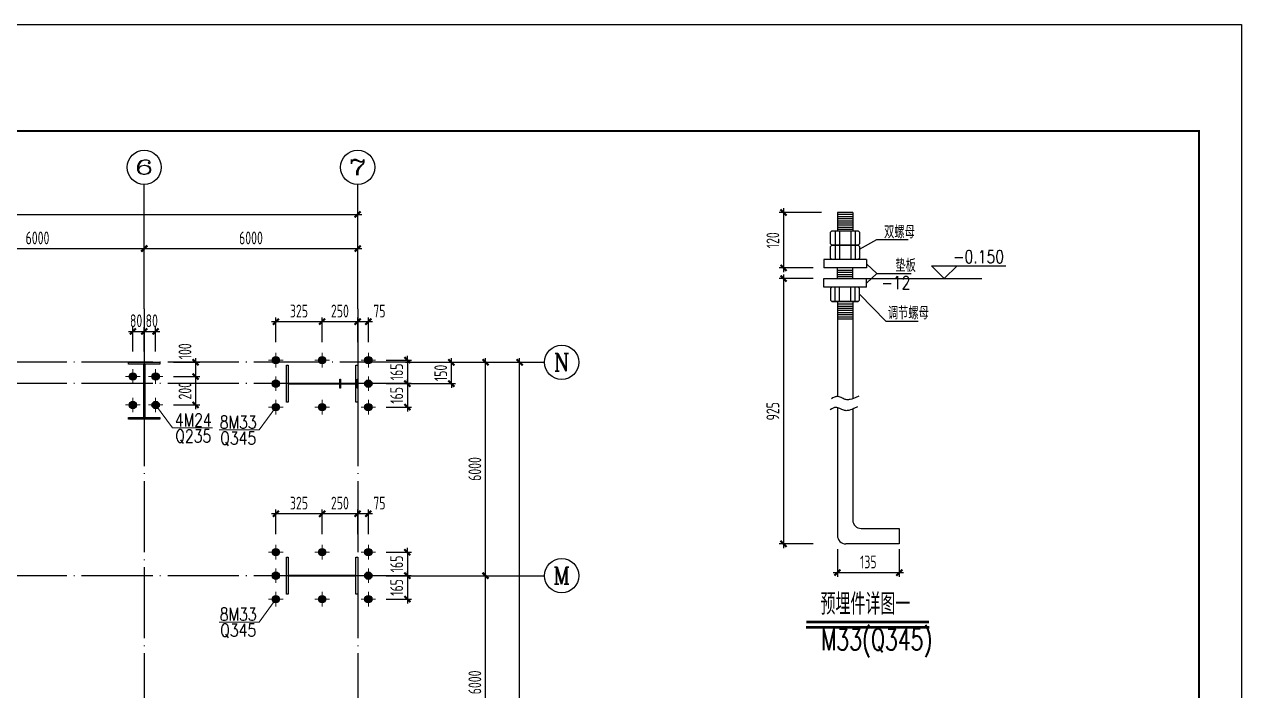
# Model space of a CAD drawing. Extents: x -1389621 to 57380, y -92505 to 283644.
# Drawn here: x -346033 to -311815, y 139834 to 158568 of the extents above; entities that cross this region are included whole.
import ezdxf
from ezdxf.enums import TextEntityAlignment as Align

# ---------------------------------------------------------------- set-up
doc = ezdxf.new("R2010")
doc.units = 0
doc.header["$LTSCALE"] = 100
doc.header["$MEASUREMENT"] = 0
doc.linetypes.add('CENTERX2', pattern=[101.6, 63.5, -12.7, 12.7, -12.7])
doc.linetypes.add('DOTE', pattern=[2.42, 2, -0.2, 0.02, -0.2])
doc.layers.get('0').update_dxf_attribs({"linetype": 'CONTINUOUS'})
doc.layers.get('Defpoints').update_dxf_attribs({"linetype": 'CONTINUOUS'})
for name, color, linetype in [('11000', 4, 'CONTINUOUS'), ('5图框', 7, 'CONTINUOUS'), ('AXIS', 3, 'CONTINUOUS'), ('AXIS_TEXT', 7, 'CONTINUOUS'), ('BORDER', 7, 'CONTINUOUS'), ('DIM', 3, 'CONTINUOUS'), ('DOTE', 1, 'DOTE'), ('PUB_DIM', 3, 'CONTINUOUS'), ('尺寸', 3, 'CONTINUOUS'), ('柱子', 3, 'CONTINUOUS')]:
    doc.layers.add(name, color=color, linetype=linetype)
for name, color, linetype, lineweight in [('PUB_TEXT', 7, 'CONTINUOUS', 15), ('图文说明基线', 251, 'CONTINUOUS', 50), ('轴线', 1, 'CENTERX2', 13)]:
    doc.layers.add(name, color=color, linetype=linetype, lineweight=lineweight)
doc.styles.add('_TCH_AXIS', font='COMPLEX', dxfattribs={"bigfont": 'GBCBIG'})
doc.styles.add('COMPLEX', font='COMPLEX')
doc.styles.add('hztxt', font='txt', dxfattribs={"width": 0.7, "height": 10, "bigfont": 'hztxt.shx'})
doc.styles.add('TSSD_Dimension', font='tssdeng.shx', dxfattribs={"width": 0.7, "bigfont": 'hztxt.shx'})
doc.dimstyles.new('TSSD_100_100', dxfattribs={"dimtxt": 300, "dimasz": 100, "dimexe": 100, "dimexo": 250, "dimgap": 100, "dimtad": 1, "dimdec": 0, "dimzin": 0, "dimdsep": 46, "dimtxsty": 'TSSD_Dimension', "dimblk": 'ARCHTICK', "dimblk1": 'ARCHTICK', "dimblk2": 'ARCHTICK', "dimcen": 0, "dimdle": 100, "dimclrt": 7, "dimadec": 0, "dimazin": 0, "dimtfac": 1, "dimtdec": 0, "dimtix": 1, "dimtmove": 2, "dimatfit": 3, "dimfxl": 0, "dimtolj": 1, "dimtzin": 0, "dimarcsym": 0})

# ---------------------------------------------------------------- blocks, each defined once
blk = doc.blocks.new('_ArchTick')
at = {"color": 0, "linetype": 'ByBlock'}
blk.add_lwpolyline([(-0.71, -0.71, 0.5, 0.5, 0), (0.71, 0.71, 0.5, 0.5, 0)], format="xyseb", dxfattribs=at)
blk = doc.blocks.new('*D461')
at = {"layer": 'Defpoints', "color": 0, "ltscale": 100}
for p in [(-335163, 143067), (-333070, 143067), (-335163, 137067)]:
    blk.add_point(p, dxfattribs=at)
at = {"layer": 'DIM', "color": 0, "lineweight": -2, "ltscale": 100}
for p, q in [((-334863, 143067), (-332950, 143067)), ((-333070, 136947), (-333070, 143187)), ((-334863, 137067), (-332950, 137067))]:
    blk.add_line(p, q, dxfattribs=at)
at = {"layer": 'DIM', "color": 0, "lineweight": -2, "ltscale": 100, "xscale": 120, "yscale": 120, "zscale": 120}
for p, rotation in [((-333070, 143067), 90), ((-333070, 137067), 270)]:
    blk.add_blockref('_ArchTick', p, dxfattribs=dict(at, rotation=rotation))
at = {"layer": 'DIM', "color": 7, "ltscale": 100, "insert": (-333370, 140067), "char_height": 360, "attachment_point": 5, "rotation": 90, "style": 'TSSD_Dimension'}
blk.add_mtext('\\A1;6000', dxfattribs=at)
blk = doc.blocks.new('*D462')
at = {"layer": 'Defpoints', "color": 0, "ltscale": 100}
for p in [(-335163, 149067), (-333070, 149067), (-335163, 143067)]:
    blk.add_point(p, dxfattribs=at)
at = {"layer": 'DIM', "color": 0, "lineweight": -2, "ltscale": 100}
for p, q in [((-334863, 149067), (-332950, 149067)), ((-333070, 142947), (-333070, 149187)), ((-334863, 143067), (-332950, 143067))]:
    blk.add_line(p, q, dxfattribs=at)
at = {"layer": 'DIM', "color": 0, "lineweight": -2, "ltscale": 100, "xscale": 120, "yscale": 120, "zscale": 120}
for p, rotation in [((-333070, 149067), 90), ((-333070, 143067), 270)]:
    blk.add_blockref('_ArchTick', p, dxfattribs=dict(at, rotation=rotation))
at = {"layer": 'DIM', "color": 7, "ltscale": 100, "insert": (-333370, 146067), "char_height": 360, "attachment_point": 5, "rotation": 90, "style": 'TSSD_Dimension'}
blk.add_mtext('\\A1;6000', dxfattribs=at)
blk = doc.blocks.new('*D463')
at = {"layer": 'Defpoints', "color": 0, "ltscale": 100}
for p in [(-335403, 149067), (-332110, 149067), (-335403, 77067)]:
    blk.add_point(p, dxfattribs=at)
at = {"layer": 'DIM', "color": 0, "lineweight": -2, "ltscale": 100}
for p, q in [((-335103, 149067), (-331990, 149067)), ((-332110, 76947), (-332110, 149187)), ((-335103, 77067), (-331990, 77067))]:
    blk.add_line(p, q, dxfattribs=at)
at = {"layer": 'DIM', "color": 0, "lineweight": -2, "ltscale": 100, "xscale": 120, "yscale": 120, "zscale": 120}
for p, rotation in [((-332110, 149067), 90), ((-332110, 77067), 270)]:
    blk.add_blockref('_ArchTick', p, dxfattribs=dict(at, rotation=rotation))
at = {"layer": 'DIM', "color": 7, "ltscale": 100, "insert": (-332410, 113067), "char_height": 360, "attachment_point": 5, "rotation": 90, "style": 'TSSD_Dimension'}
blk.add_mtext('\\A1;72000', dxfattribs=at)
blk = doc.blocks.new('*D476')
at = {"layer": 'Defpoints', "color": 0, "ltscale": 100}
for p in [(-342663, 152263), (-348663, 150567), (-342663, 150567)]:
    blk.add_point(p, dxfattribs=at)
at = {"layer": 'DIM', "color": 0, "lineweight": -2, "ltscale": 100}
for p, q in [((-348663, 150867), (-348663, 152383)), ((-342663, 150867), (-342663, 152383)), ((-348783, 152263), (-342543, 152263))]:
    blk.add_line(p, q, dxfattribs=at)
at = {"layer": 'DIM', "color": 0, "lineweight": -2, "ltscale": 100, "xscale": 120, "yscale": 120, "zscale": 120, "rotation": 180}
blk.add_blockref('_ArchTick', (-348663, 152263), dxfattribs=at)
at = {"layer": 'DIM', "color": 0, "lineweight": -2, "ltscale": 100, "xscale": 120, "yscale": 120, "zscale": 120}
blk.add_blockref('_ArchTick', (-342663, 152263), dxfattribs=at)
at = {"layer": 'DIM', "color": 7, "ltscale": 100, "insert": (-345663, 152563), "char_height": 360, "attachment_point": 5, "style": 'TSSD_Dimension'}
blk.add_mtext('\\A1;6000', dxfattribs=at)
blk = doc.blocks.new('*D477')
at = {"layer": 'Defpoints', "color": 0, "ltscale": 100}
for p in [(-336663, 152263), (-342663, 150567), (-336663, 150567)]:
    blk.add_point(p, dxfattribs=at)
at = {"layer": 'DIM', "color": 0, "lineweight": -2, "ltscale": 100}
for p, q in [((-342663, 150867), (-342663, 152383)), ((-336663, 150867), (-336663, 152383)), ((-342783, 152263), (-336543, 152263))]:
    blk.add_line(p, q, dxfattribs=at)
at = {"layer": 'DIM', "color": 0, "lineweight": -2, "ltscale": 100, "xscale": 120, "yscale": 120, "zscale": 120, "rotation": 180}
blk.add_blockref('_ArchTick', (-342663, 152263), dxfattribs=at)
at = {"layer": 'DIM', "color": 0, "lineweight": -2, "ltscale": 100, "xscale": 120, "yscale": 120, "zscale": 120}
blk.add_blockref('_ArchTick', (-336663, 152263), dxfattribs=at)
at = {"layer": 'DIM', "color": 7, "ltscale": 100, "insert": (-339663, 152563), "char_height": 360, "attachment_point": 5, "style": 'TSSD_Dimension'}
blk.add_mtext('\\A1;6000', dxfattribs=at)
blk = doc.blocks.new('*D478')
at = {"layer": 'Defpoints', "color": 0, "ltscale": 100}
for p in [(-336663, 153223), (-372263, 150328), (-336663, 150327)]:
    blk.add_point(p, dxfattribs=at)
at = {"layer": 'DIM', "color": 0, "lineweight": -2, "ltscale": 100}
for p, q in [((-372263, 150628), (-372263, 153344)), ((-336663, 150627), (-336663, 153343)), ((-372383, 153224), (-336543, 153223))]:
    blk.add_line(p, q, dxfattribs=at)
at = {"layer": 'DIM', "color": 0, "lineweight": -2, "ltscale": 100, "xscale": 120, "yscale": 120, "zscale": 120}
for p, rotation in [((-372263, 153224), 179.9981966643627), ((-336663, 153223), 359.9981966643626)]:
    blk.add_blockref('_ArchTick', p, dxfattribs=dict(at, rotation=rotation))
at = {"layer": 'DIM', "color": 7, "ltscale": 100, "insert": (-354463, 153523), "char_height": 360, "attachment_point": 5, "rotation": 359.9982, "style": 'TSSD_Dimension'}
blk.add_mtext('\\A1;35600', dxfattribs=at)
blk = doc.blocks.new('_AXISO')
blk.add_circle((0, 0), 0.5)
at = {"layer": 'AXIS_TEXT', "style": 'COMPLEX', "width": 1.041667}
blk.add_attdef('A', text='', height=0.56, dxfattribs=at).set_placement((-0.25, -0.28), (0.25, -0.28), align=Align.FIT)
blk = doc.blocks.new('*D479')
at = {"layer": 'Defpoints', "color": 0, "ltscale": 100}
for p in [(-335623, 149067), (-334030, 149067), (-335623, 148467)]:
    blk.add_point(p, dxfattribs=at)
at = {"layer": 'DIM', "color": 0, "lineweight": -2, "ltscale": 100}
for p, q in [((-335323, 149067), (-333910, 149067)), ((-334030, 149067), (-334030, 149187)), ((-334030, 148467), (-334030, 149067)), ((-335323, 148467), (-333910, 148467)), ((-334030, 148467), (-334030, 148347))]:
    blk.add_line(p, q, dxfattribs=at)
at = {"layer": 'DIM', "color": 0, "lineweight": -2, "ltscale": 100, "xscale": 120, "yscale": 120, "zscale": 120}
for p, rotation in [((-334030, 149067), 270), ((-334030, 148467), 90)]:
    blk.add_blockref('_ArchTick', p, dxfattribs=dict(at, rotation=rotation))
at = {"layer": 'DIM', "color": 7, "ltscale": 100, "insert": (-334330, 148767), "char_height": 360, "attachment_point": 5, "rotation": 90, "style": 'TSSD_Dimension'}
blk.add_mtext('\\A1;150', dxfattribs=at)
blk = doc.blocks.new('*D641')
at = {"layer": 'Defpoints', "color": 0, "ltscale": 100}
for p in [(-336159, 143727), (-336159, 143067), (-335267, 143067)]:
    blk.add_point(p, dxfattribs=at)
at = {"layer": 'DIM', "color": 0, "lineweight": -2, "ltscale": 100}
for p, q in [((-335859, 143727), (-335147, 143727)), ((-335267, 143727), (-335267, 143847)), ((-335267, 143727), (-335267, 143067)), ((-335859, 143067), (-335147, 143067)), ((-335267, 143067), (-335267, 142947))]:
    blk.add_line(p, q, dxfattribs=at)
at = {"layer": 'DIM', "color": 0, "lineweight": -2, "ltscale": 100, "xscale": 120, "yscale": 120, "zscale": 120}
for p, rotation in [((-335267, 143727), 270), ((-335267, 143067), 90)]:
    blk.add_blockref('_ArchTick', p, dxfattribs=dict(at, rotation=rotation))
at = {"layer": 'DIM', "color": 7, "ltscale": 100, "insert": (-335567, 143397), "char_height": 360, "attachment_point": 5, "rotation": 90, "style": 'TSSD_Dimension'}
blk.add_mtext('\\A1;165', dxfattribs=at)
blk = doc.blocks.new('*D642')
at = {"layer": 'Defpoints', "color": 0, "ltscale": 100}
for p in [(-336663, 144808), (-336663, 143931), (-336363, 143931)]:
    blk.add_point(p, dxfattribs=at)
at = {"layer": 'DIM', "color": 0, "lineweight": -2, "ltscale": 100}
for p, q in [((-336243, 144808), (-336783, 144808)), ((-336663, 144231), (-336663, 144928)), ((-336363, 144231), (-336363, 144928))]:
    blk.add_line(p, q, dxfattribs=at)
at = {"layer": 'DIM', "color": 0, "lineweight": -2, "ltscale": 100, "xscale": 120, "yscale": 120, "zscale": 120, "rotation": 180}
blk.add_blockref('_ArchTick', (-336663, 144808), dxfattribs=at)
at = {"layer": 'DIM', "color": 0, "lineweight": -2, "ltscale": 100, "xscale": 120, "yscale": 120, "zscale": 120}
blk.add_blockref('_ArchTick', (-336363, 144808), dxfattribs=at)
at = {"layer": 'DIM', "color": 7, "ltscale": 100, "insert": (-336053, 145108), "char_height": 360, "attachment_point": 5, "style": 'TSSD_Dimension'}
blk.add_mtext('\\A1;75', dxfattribs=at)
blk = doc.blocks.new('*D643')
at = {"layer": 'Defpoints', "color": 0, "ltscale": 100}
for p in [(-337663, 144808), (-337663, 143931), (-336663, 143931)]:
    blk.add_point(p, dxfattribs=at)
at = {"layer": 'DIM', "color": 0, "lineweight": -2, "ltscale": 100}
for p, q in [((-336543, 144808), (-337783, 144808)), ((-337663, 144231), (-337663, 144928)), ((-336663, 144231), (-336663, 144928))]:
    blk.add_line(p, q, dxfattribs=at)
at = {"layer": 'DIM', "color": 0, "lineweight": -2, "ltscale": 100, "xscale": 120, "yscale": 120, "zscale": 120, "rotation": 180}
blk.add_blockref('_ArchTick', (-337663, 144808), dxfattribs=at)
at = {"layer": 'DIM', "color": 0, "lineweight": -2, "ltscale": 100, "xscale": 120, "yscale": 120, "zscale": 120}
blk.add_blockref('_ArchTick', (-336663, 144808), dxfattribs=at)
at = {"layer": 'DIM', "color": 7, "ltscale": 100, "insert": (-337163, 145108), "char_height": 360, "attachment_point": 5, "style": 'TSSD_Dimension'}
blk.add_mtext('\\A1;250', dxfattribs=at)
blk = doc.blocks.new('*D644')
at = {"layer": 'Defpoints', "color": 0, "ltscale": 100}
for p in [(-338963, 144808), (-338963, 143931), (-337663, 143931)]:
    blk.add_point(p, dxfattribs=at)
at = {"layer": 'DIM', "color": 0, "lineweight": -2, "ltscale": 100}
for p, q in [((-337543, 144808), (-339083, 144808)), ((-338963, 144231), (-338963, 144928)), ((-337663, 144231), (-337663, 144928))]:
    blk.add_line(p, q, dxfattribs=at)
at = {"layer": 'DIM', "color": 0, "lineweight": -2, "ltscale": 100, "xscale": 120, "yscale": 120, "zscale": 120, "rotation": 180}
blk.add_blockref('_ArchTick', (-338963, 144808), dxfattribs=at)
at = {"layer": 'DIM', "color": 0, "lineweight": -2, "ltscale": 100, "xscale": 120, "yscale": 120, "zscale": 120}
blk.add_blockref('_ArchTick', (-337663, 144808), dxfattribs=at)
at = {"layer": 'DIM', "color": 7, "ltscale": 100, "insert": (-338313, 145108), "char_height": 360, "attachment_point": 5, "style": 'TSSD_Dimension'}
blk.add_mtext('\\A1;325', dxfattribs=at)
blk = doc.blocks.new('*D645')
at = {"layer": 'Defpoints', "color": 0, "ltscale": 100}
for p in [(-336159, 143067), (-336159, 142407), (-335267, 142407)]:
    blk.add_point(p, dxfattribs=at)
at = {"layer": 'DIM', "color": 0, "lineweight": -2, "ltscale": 100}
for p, q in [((-335859, 143067), (-335147, 143067)), ((-335267, 143067), (-335267, 143187)), ((-335267, 143067), (-335267, 142407)), ((-335859, 142407), (-335147, 142407)), ((-335267, 142407), (-335267, 142287))]:
    blk.add_line(p, q, dxfattribs=at)
at = {"layer": 'DIM', "color": 0, "lineweight": -2, "ltscale": 100, "xscale": 120, "yscale": 120, "zscale": 120}
for p, rotation in [((-335267, 143067), 270), ((-335267, 142407), 90)]:
    blk.add_blockref('_ArchTick', p, dxfattribs=dict(at, rotation=rotation))
at = {"layer": 'DIM', "color": 7, "ltscale": 100, "insert": (-335567, 142737), "char_height": 360, "attachment_point": 5, "rotation": 90, "style": 'TSSD_Dimension'}
blk.add_mtext('\\A1;165', dxfattribs=at)
blk = doc.blocks.new('*D655')
at = {"layer": 'Defpoints', "color": 0, "ltscale": 100}
for p in [(-336159, 149127), (-336159, 148467), (-335267, 148467)]:
    blk.add_point(p, dxfattribs=at)
at = {"layer": 'DIM', "color": 0, "lineweight": -2, "ltscale": 100}
for p, q in [((-335267, 149127), (-335267, 149247)), ((-335859, 149127), (-335147, 149127)), ((-335267, 149127), (-335267, 148467)), ((-335859, 148467), (-335147, 148467)), ((-335267, 148467), (-335267, 148347))]:
    blk.add_line(p, q, dxfattribs=at)
at = {"layer": 'DIM', "color": 0, "lineweight": -2, "ltscale": 100, "xscale": 120, "yscale": 120, "zscale": 120}
for p, rotation in [((-335267, 149127), 270), ((-335267, 148467), 90)]:
    blk.add_blockref('_ArchTick', p, dxfattribs=dict(at, rotation=rotation))
at = {"layer": 'DIM', "color": 7, "ltscale": 100, "insert": (-335567, 148797), "char_height": 360, "attachment_point": 5, "rotation": 90, "style": 'TSSD_Dimension'}
blk.add_mtext('\\A1;165', dxfattribs=at)
blk = doc.blocks.new('*D656')
at = {"layer": 'Defpoints', "color": 0, "ltscale": 100}
for p in [(-336663, 150208), (-336663, 149331), (-336363, 149331)]:
    blk.add_point(p, dxfattribs=at)
at = {"layer": 'DIM', "color": 0, "lineweight": -2, "ltscale": 100}
for p, q in [((-336663, 149631), (-336663, 150328)), ((-336363, 149631), (-336363, 150328)), ((-336243, 150208), (-336783, 150208))]:
    blk.add_line(p, q, dxfattribs=at)
at = {"layer": 'DIM', "color": 0, "lineweight": -2, "ltscale": 100, "xscale": 120, "yscale": 120, "zscale": 120, "rotation": 180}
blk.add_blockref('_ArchTick', (-336663, 150208), dxfattribs=at)
at = {"layer": 'DIM', "color": 0, "lineweight": -2, "ltscale": 100, "xscale": 120, "yscale": 120, "zscale": 120}
blk.add_blockref('_ArchTick', (-336363, 150208), dxfattribs=at)
at = {"layer": 'DIM', "color": 7, "ltscale": 100, "insert": (-336053, 150508), "char_height": 360, "attachment_point": 5, "style": 'TSSD_Dimension'}
blk.add_mtext('\\A1;75', dxfattribs=at)
blk = doc.blocks.new('*D657')
at = {"layer": 'Defpoints', "color": 0, "ltscale": 100}
for p in [(-337663, 150208), (-337663, 149331), (-336663, 149331)]:
    blk.add_point(p, dxfattribs=at)
at = {"layer": 'DIM', "color": 0, "lineweight": -2, "ltscale": 100}
for p, q in [((-337663, 149631), (-337663, 150328)), ((-336663, 149631), (-336663, 150328)), ((-336543, 150208), (-337783, 150208))]:
    blk.add_line(p, q, dxfattribs=at)
at = {"layer": 'DIM', "color": 0, "lineweight": -2, "ltscale": 100, "xscale": 120, "yscale": 120, "zscale": 120, "rotation": 180}
blk.add_blockref('_ArchTick', (-337663, 150208), dxfattribs=at)
at = {"layer": 'DIM', "color": 0, "lineweight": -2, "ltscale": 100, "xscale": 120, "yscale": 120, "zscale": 120}
blk.add_blockref('_ArchTick', (-336663, 150208), dxfattribs=at)
at = {"layer": 'DIM', "color": 7, "ltscale": 100, "insert": (-337163, 150508), "char_height": 360, "attachment_point": 5, "style": 'TSSD_Dimension'}
blk.add_mtext('\\A1;250', dxfattribs=at)
blk = doc.blocks.new('*D658')
at = {"layer": 'Defpoints', "color": 0, "ltscale": 100}
for p in [(-338963, 150208), (-338963, 149331), (-337663, 149331)]:
    blk.add_point(p, dxfattribs=at)
at = {"layer": 'DIM', "color": 0, "lineweight": -2, "ltscale": 100}
for p, q in [((-338963, 149631), (-338963, 150328)), ((-337663, 149631), (-337663, 150328)), ((-337543, 150208), (-339083, 150208))]:
    blk.add_line(p, q, dxfattribs=at)
at = {"layer": 'DIM', "color": 0, "lineweight": -2, "ltscale": 100, "xscale": 120, "yscale": 120, "zscale": 120, "rotation": 180}
blk.add_blockref('_ArchTick', (-338963, 150208), dxfattribs=at)
at = {"layer": 'DIM', "color": 0, "lineweight": -2, "ltscale": 100, "xscale": 120, "yscale": 120, "zscale": 120}
blk.add_blockref('_ArchTick', (-337663, 150208), dxfattribs=at)
at = {"layer": 'DIM', "color": 7, "ltscale": 100, "insert": (-338313, 150508), "char_height": 360, "attachment_point": 5, "style": 'TSSD_Dimension'}
blk.add_mtext('\\A1;325', dxfattribs=at)
blk = doc.blocks.new('*D659')
at = {"layer": 'Defpoints', "color": 0, "ltscale": 100}
for p in [(-336159, 148467), (-336159, 147807), (-335267, 147807)]:
    blk.add_point(p, dxfattribs=at)
at = {"layer": 'DIM', "color": 0, "lineweight": -2, "ltscale": 100}
for p, q in [((-335267, 148467), (-335267, 148587)), ((-335859, 148467), (-335147, 148467)), ((-335267, 148467), (-335267, 147807)), ((-335859, 147807), (-335147, 147807)), ((-335267, 147807), (-335267, 147687))]:
    blk.add_line(p, q, dxfattribs=at)
at = {"layer": 'DIM', "color": 0, "lineweight": -2, "ltscale": 100, "xscale": 120, "yscale": 120, "zscale": 120}
for p, rotation in [((-335267, 148467), 270), ((-335267, 147807), 90)]:
    blk.add_blockref('_ArchTick', p, dxfattribs=dict(at, rotation=rotation))
at = {"layer": 'DIM', "color": 7, "ltscale": 100, "insert": (-335567, 148137), "char_height": 360, "attachment_point": 5, "rotation": 90, "style": 'TSSD_Dimension'}
blk.add_mtext('\\A1;165', dxfattribs=at)
blk = doc.blocks.new('*D680')
at = {"layer": 'Defpoints', "color": 0, "ltscale": 100}
for p in [(-342343, 149934), (-342663, 149067), (-342343, 149067)]:
    blk.add_point(p, dxfattribs=at)
at = {"layer": 'DIM', "color": 0, "lineweight": -2, "ltscale": 100}
for p, q in [((-342783, 149934), (-342223, 149934)), ((-342663, 149367), (-342663, 150054)), ((-342343, 149367), (-342343, 150054))]:
    blk.add_line(p, q, dxfattribs=at)
at = {"layer": 'DIM', "color": 0, "lineweight": -2, "ltscale": 100, "xscale": 120, "yscale": 120, "zscale": 120, "rotation": 180}
blk.add_blockref('_ArchTick', (-342663, 149934), dxfattribs=at)
at = {"layer": 'DIM', "color": 0, "lineweight": -2, "ltscale": 100, "xscale": 120, "yscale": 120, "zscale": 120}
blk.add_blockref('_ArchTick', (-342343, 149934), dxfattribs=at)
at = {"layer": 'DIM', "color": 7, "ltscale": 100, "insert": (-342451, 150234), "char_height": 360, "attachment_point": 5, "style": 'TSSD_Dimension'}
blk.add_mtext('\\A1;80', dxfattribs=at)
blk = doc.blocks.new('*D681')
at = {"layer": 'Defpoints', "color": 0, "ltscale": 100}
for p in [(-342663, 149934), (-342983, 149067), (-342663, 149067)]:
    blk.add_point(p, dxfattribs=at)
at = {"layer": 'DIM', "color": 0, "lineweight": -2, "ltscale": 100}
for p, q in [((-343103, 149934), (-342543, 149934)), ((-342983, 149367), (-342983, 150054)), ((-342663, 149367), (-342663, 150054))]:
    blk.add_line(p, q, dxfattribs=at)
at = {"layer": 'DIM', "color": 0, "lineweight": -2, "ltscale": 100, "xscale": 120, "yscale": 120, "zscale": 120, "rotation": 180}
blk.add_blockref('_ArchTick', (-342983, 149934), dxfattribs=at)
at = {"layer": 'DIM', "color": 0, "lineweight": -2, "ltscale": 100, "xscale": 120, "yscale": 120, "zscale": 120}
blk.add_blockref('_ArchTick', (-342663, 149934), dxfattribs=at)
at = {"layer": 'DIM', "color": 7, "ltscale": 100, "insert": (-342892, 150234), "char_height": 360, "attachment_point": 5, "style": 'TSSD_Dimension'}
blk.add_mtext('\\A1;80', dxfattribs=at)
blk = doc.blocks.new('*D678')
at = {"layer": 'Defpoints', "color": 0, "ltscale": 100}
for p in [(-342139, 148667), (-342139, 147867), (-341218, 147867)]:
    blk.add_point(p, dxfattribs=at)
at = {"layer": 'DIM', "color": 0, "lineweight": -2, "ltscale": 100}
for p, q in [((-341839, 148667), (-341098, 148667)), ((-341218, 148787), (-341218, 147747)), ((-341839, 147867), (-341098, 147867))]:
    blk.add_line(p, q, dxfattribs=at)
at = {"layer": 'DIM', "color": 0, "lineweight": -2, "ltscale": 100, "xscale": 120, "yscale": 120, "zscale": 120}
for p, rotation in [((-341218, 148667), 90), ((-341218, 147867), 270)]:
    blk.add_blockref('_ArchTick', p, dxfattribs=dict(at, rotation=rotation))
at = {"layer": 'DIM', "color": 7, "ltscale": 100, "insert": (-341518, 148267), "char_height": 360, "attachment_point": 5, "rotation": 90, "style": 'TSSD_Dimension'}
blk.add_mtext('\\A1;200', dxfattribs=at)
blk = doc.blocks.new('*D679')
at = {"layer": 'Defpoints', "color": 0, "ltscale": 100}
for p in [(-342139, 149067), (-342139, 148667), (-341218, 148667)]:
    blk.add_point(p, dxfattribs=at)
at = {"layer": 'DIM', "color": 0, "lineweight": -2, "ltscale": 100}
for p, q in [((-341839, 149067), (-341098, 149067)), ((-341218, 149187), (-341218, 148547)), ((-341839, 148667), (-341098, 148667))]:
    blk.add_line(p, q, dxfattribs=at)
at = {"layer": 'DIM', "color": 0, "lineweight": -2, "ltscale": 100, "xscale": 120, "yscale": 120, "zscale": 120}
for p, rotation in [((-341218, 149067), 90), ((-341218, 148667), 270)]:
    blk.add_blockref('_ArchTick', p, dxfattribs=dict(at, rotation=rotation))
at = {"layer": 'DIM', "color": 7, "ltscale": 100, "insert": (-341518, 149376), "char_height": 360, "attachment_point": 5, "rotation": 90, "style": 'TSSD_Dimension'}
blk.add_mtext('\\A1;100', dxfattribs=at)
blk = doc.blocks.new('*D1233')
at = {"layer": 'Defpoints', "color": 0}
for p in [(-323563, 151419), (-324693, 143962), (-323563, 143962)]:
    blk.add_point(p, dxfattribs=at)
at = {"layer": 'DIM', "color": 0, "lineweight": -2}
for p, q in [((-323863, 151419), (-324813, 151419)), ((-324693, 151539), (-324693, 143842)), ((-323863, 143962), (-324813, 143962))]:
    blk.add_line(p, q, dxfattribs=at)
at = {"layer": 'DIM', "color": 0, "lineweight": -2, "xscale": 120, "yscale": 120, "zscale": 120}
for p, rotation in [((-324693, 151419), 90), ((-324693, 143962), 270)]:
    blk.add_blockref('_ArchTick', p, dxfattribs=dict(at, rotation=rotation))
at = {"layer": 'DIM', "color": 7, "insert": (-324993, 147690), "char_height": 360, "attachment_point": 5, "rotation": 90, "style": 'TSSD_Dimension'}
blk.add_mtext('\\A1;925', dxfattribs=at)
blk = doc.blocks.new('*D1234')
at = {"layer": 'Defpoints', "color": 0}
for p in [(-323179, 144117), (-321440, 144117), (-321440, 143153)]:
    blk.add_point(p, dxfattribs=at)
at = {"layer": 'DIM', "color": 0, "lineweight": -2}
for p, q in [((-323179, 143817), (-323179, 143033)), ((-321440, 143817), (-321440, 143033)), ((-323299, 143153), (-321320, 143153))]:
    blk.add_line(p, q, dxfattribs=at)
at = {"layer": 'DIM', "color": 0, "lineweight": -2, "xscale": 120, "yscale": 120, "zscale": 120, "rotation": 180}
blk.add_blockref('_ArchTick', (-323179, 143153), dxfattribs=at)
at = {"layer": 'DIM', "color": 0, "lineweight": -2, "xscale": 120, "yscale": 120, "zscale": 120}
blk.add_blockref('_ArchTick', (-321440, 143153), dxfattribs=at)
at = {"layer": 'DIM', "color": 7, "insert": (-322309, 143453), "char_height": 360, "attachment_point": 5, "style": 'TSSD_Dimension'}
blk.add_mtext('\\A1;135', dxfattribs=at)
blk = doc.blocks.new('*D1235')
at = {"layer": 'Defpoints', "color": 0}
for p in [(-323329, 153278), (-324693, 151718), (-323563, 151718)]:
    blk.add_point(p, dxfattribs=at)
at = {"layer": 'DIM', "color": 0, "lineweight": -2}
for p, q in [((-324693, 153398), (-324693, 151598)), ((-323629, 153278), (-324813, 153278)), ((-323863, 151718), (-324813, 151718))]:
    blk.add_line(p, q, dxfattribs=at)
at = {"layer": 'DIM', "color": 0, "lineweight": -2, "xscale": 120, "yscale": 120, "zscale": 120}
for p, rotation in [((-324693, 153278), 90), ((-324693, 151718), 270)]:
    blk.add_blockref('_ArchTick', p, dxfattribs=dict(at, rotation=rotation))
at = {"layer": 'DIM', "color": 7, "insert": (-324993, 152498), "char_height": 360, "attachment_point": 5, "rotation": 90, "style": 'TSSD_Dimension'}
blk.add_mtext('\\A1;120', dxfattribs=at)

msp = doc.modelspace()

# ---------------------------------------------------------------- hatches: boundary and pattern name
h = msp.add_hatch(color=256)
edge = h.paths.add_edge_path()
edge.add_arc((-338962.633, 149126.574), 104, 0, 360)
h = msp.add_hatch(color=256)
edge = h.paths.add_edge_path()
edge.add_arc((-337662.633, 149126.574), 104, 0, 360)
h = msp.add_hatch(color=256)
edge = h.paths.add_edge_path()
edge.add_arc((-336362.633, 149126.574), 104, 0, 360)
h = msp.add_hatch(color=256)
edge = h.paths.add_edge_path()
edge.add_arc((-342982.633, 148666.574), 104, 0, 360)
h = msp.add_hatch(color=256)
edge = h.paths.add_edge_path()
edge.add_arc((-342342.633, 148666.574), 104, 0, 360)
h = msp.add_hatch(color=256)
edge = h.paths.add_edge_path()
edge.add_arc((-338962.633, 148466.574), 104, 0, 360)
h = msp.add_hatch(color=256)
edge = h.paths.add_edge_path()
edge.add_arc((-336362.633, 148466.574), 104, 0, 360)
h = msp.add_hatch(color=256)
edge = h.paths.add_edge_path()
edge.add_arc((-342982.633, 147866.574), 104, 0, 360)
h = msp.add_hatch(color=256)
edge = h.paths.add_edge_path()
edge.add_arc((-342342.633, 147866.574), 104, 0, 360)
h = msp.add_hatch(color=256)
edge = h.paths.add_edge_path()
edge.add_arc((-338962.633, 147806.574), 104, 0, 360)
h = msp.add_hatch(color=256)
edge = h.paths.add_edge_path()
edge.add_arc((-337662.633, 147806.574), 104, 0, 360)
h = msp.add_hatch(color=256)
edge = h.paths.add_edge_path()
edge.add_arc((-336362.633, 147806.574), 104, 0, 360)
h = msp.add_hatch(color=256)
edge = h.paths.add_edge_path()
edge.add_arc((-338962.633, 143726.574), 104, 0, 360)
h = msp.add_hatch(color=256)
edge = h.paths.add_edge_path()
edge.add_arc((-337662.633, 143726.574), 104, 0, 360)
h = msp.add_hatch(color=256)
edge = h.paths.add_edge_path()
edge.add_arc((-336362.633, 143726.574), 104, 0, 360)
h = msp.add_hatch(color=256)
edge = h.paths.add_edge_path()
edge.add_arc((-338962.633, 143066.574), 104, 0, 360)
h = msp.add_hatch(color=256)
edge = h.paths.add_edge_path()
edge.add_arc((-336362.633, 143066.574), 104, 0, 360)
h = msp.add_hatch(color=256)
edge = h.paths.add_edge_path()
edge.add_arc((-338962.633, 142406.574), 104, 0, 360)
h = msp.add_hatch(color=256)
edge = h.paths.add_edge_path()
edge.add_arc((-337662.633, 142406.574), 104, 0, 360)
h = msp.add_hatch(color=256)
edge = h.paths.add_edge_path()
edge.add_arc((-336362.633, 142406.574), 104, 0, 360)

# ---------------------------------------------------------------- linework, layer by layer
for p, q in [((-323179.194, 153277.761), (-323179.194, 152763.308)), ((-322747.367, 153277.761), (-323179.194, 153277.761)), ((-322747.367, 153217.785), (-323179.194, 153217.785)), ((-322747.367, 153157.809), (-323179.194, 153157.809)), ((-322747.367, 153097.833), (-323179.194, 153097.833)), ((-322747.367, 153037.857), (-323179.194, 153037.857)), ((-322747.367, 152977.881), (-323179.194, 152977.881)), ((-322747.367, 153277.761), (-322747.367, 152763.308)), ((-323334.316, 152763.308), (-323370.302, 152727.322)), ((-323370.302, 152396.784), (-323370.302, 152727.322)), ((-323334.316, 152763.308), (-322592.245, 152763.308)), ((-323245.792, 152763.308), (-323245.792, 152360.798)), ((-322747.367, 152917.905), (-323179.194, 152917.905)), ((-322747.367, 152857.929), (-323179.194, 152857.929)), ((-322747.367, 152797.953), (-323179.194, 152797.953)), ((-323121.281, 152763.308), (-323121.281, 152360.798)), ((-322805.28, 152763.308), (-322805.28, 152360.798)), ((-322680.77, 152763.308), (-322680.77, 152360.798)), ((-322592.245, 152763.308), (-322556.26, 152727.322)), ((-322556.26, 152727.322), (-322556.26, 152396.784)), ((-323370.302, 152396.784), (-323334.316, 152360.798)), ((-323334.316, 152360.798), (-323370.302, 152324.813)), ((-323370.302, 151994.275), (-323370.302, 152324.813)), ((-323334.316, 152360.798), (-322592.245, 152360.798)), ((-322592.245, 152360.798), (-323334.316, 152360.798)), ((-323245.792, 152360.798), (-323245.792, 151958.289)), ((-323121.281, 152360.798), (-323121.281, 151958.289)), ((-322805.28, 152360.798), (-322805.28, 151958.289)), ((-322680.77, 152360.798), (-322680.77, 151958.289)), ((-322556.26, 152396.784), (-322592.245, 152360.798)), ((-322592.245, 152360.798), (-322556.26, 152324.813)), ((-322556.26, 152324.813), (-322556.26, 151994.275)), ((-322363.521, 151958.289), (-323563.041, 151958.289)), ((-323563.041, 151958.289), (-323563.041, 151718.385)), ((-323370.302, 151994.275), (-323334.316, 151958.289)), ((-322592.245, 151958.289), (-323334.316, 151958.289)), ((-322556.26, 151994.275), (-322592.245, 151958.289)), ((-322363.521, 151958.289), (-322363.521, 151718.385)), ((-322363.521, 151718.385), (-323563.041, 151718.385)), ((-323179.194, 151418.505), (-323179.194, 151718.385)), ((-323179.194, 151658.409), (-322747.367, 151658.409)), ((-323179.194, 151598.433), (-322747.367, 151598.433)), ((-322747.367, 151418.505), (-322747.367, 151718.385)), ((-323563.041, 151418.505), (-322363.521, 151418.505)), ((-323563.041, 151178.601), (-323563.041, 151418.505)), ((-323179.194, 151538.457), (-322747.367, 151538.457)), ((-323179.194, 151478.481), (-322747.367, 151478.481)), ((-322363.521, 151178.601), (-322363.521, 151418.505)), ((-322363.521, 151178.601), (-323563.041, 151178.601)), ((-323370.302, 151142.615), (-323334.316, 151178.601)), ((-323370.302, 151142.615), (-323370.302, 150812.077)), ((-322592.245, 151178.601), (-323334.316, 151178.601)), ((-323245.792, 150776.092), (-323245.792, 151178.601)), ((-323121.281, 150776.092), (-323121.281, 151178.601)), ((-322805.28, 150776.092), (-322805.28, 151178.601)), ((-322680.77, 150776.092), (-322680.77, 151178.601)), ((-322556.26, 151142.615), (-322592.245, 151178.601)), ((-322556.26, 150812.077), (-322556.26, 151142.615)), ((-323334.316, 150776.092), (-323370.302, 150812.077)), ((-322592.245, 150776.092), (-323334.316, 150776.092)), ((-323334.316, 150776.092), (-322592.245, 150776.092)), ((-323179.194, 150776.092), (-323179.194, 148104.722)), ((-322747.367, 150698.793), (-323179.194, 150698.793)), ((-322747.367, 150638.817), (-323179.194, 150638.817)), ((-322747.367, 150578.841), (-323179.194, 150578.841)), ((-322747.367, 150776.092), (-322747.367, 148041.573)), ((-322592.245, 150776.092), (-322556.26, 150812.077)), ((-322747.367, 150518.865), (-323179.194, 150518.865)), ((-322747.367, 150458.889), (-323179.194, 150458.889)), ((-322747.367, 150398.913), (-323179.194, 150398.913)), ((-322747.367, 150338.937), (-323179.194, 150338.937)), ((-322747.367, 150278.961), (-323179.194, 150278.961)), ((-323179.194, 147791.478), (-323179.194, 144202.069)), ((-322747.367, 147748.249), (-322747.367, 144633.896)), ((-322507.463, 144393.992), (-321439.712, 144393.992)), ((-321439.712, 144393.992), (-321439.712, 143962.165)), ((-321439.712, 143962.165), (-322939.29, 143962.165))]:
    msp.add_line(p, q)
for points in [[(-322579.417, 148118.824), (-322676.131, 148071.14), (-322724.395, 148050.308), (-322772.546, 148033.087), (-322820.548, 148020.682), (-322844.481, 148016.662), (-322868.363, 148014.297), (-322892.188, 148013.738), (-322915.953, 148015.136), (-322939.652, 148018.64), (-322963.281, 148024.402), (-322991.729, 148034.351), (-323020.073, 148046.652), (-323076.458, 148073.665), (-323104.508, 148086.052), (-323132.468, 148096.145), (-323160.342, 148102.78), (-323188.133, 148104.796), (-323207.325, 148102.998), (-323226.484, 148098.775), (-323245.615, 148092.476), (-323264.722, 148084.444), (-323302.885, 148064.573), (-323341.01, 148041.931)], [(-322615.876, 147811.252), (-322712.59, 147763.568), (-322760.854, 147742.735), (-322809.006, 147725.515), (-322857.007, 147713.11), (-322880.94, 147709.09), (-322904.822, 147706.725), (-322928.647, 147706.166), (-322952.412, 147707.563), (-322976.111, 147711.068), (-322999.74, 147716.83), (-323028.189, 147726.778), (-323056.532, 147739.08), (-323112.917, 147766.093), (-323140.967, 147778.48), (-323168.927, 147788.573), (-323196.801, 147795.208), (-323224.592, 147797.224), (-323243.784, 147795.425), (-323262.943, 147791.203), (-323282.074, 147784.903), (-323301.181, 147776.872), (-323339.344, 147757.001), (-323377.469, 147734.359)]]:
    msp.add_lwpolyline(points)
for centre in [(-322507.463, 144633.896), (-322939.29, 144202.069)]:
    msp.add_arc(centre, 239.904, 180, 270)
at = {"layer": '11000'}
for centre in [(-338962.633, 149126.574), (-337662.633, 149126.574), (-336362.633, 149126.574), (-342982.633, 148666.574), (-342342.633, 148666.574), (-338962.633, 148466.574), (-336362.633, 148466.574), (-342982.633, 147866.574), (-342342.633, 147866.574), (-338962.633, 147806.574), (-337662.633, 147806.574), (-336362.633, 147806.574), (-338962.633, 143726.574), (-337662.633, 143726.574), (-336362.633, 143726.574), (-338962.633, 143066.574), (-336362.633, 143066.574), (-338962.633, 142406.574), (-337662.633, 142406.574), (-336362.633, 142406.574)]:
    msp.add_circle(centre, 104, dxfattribs=at)
at = {"layer": 'AXIS'}
for p, q in [((-342662.633, 150566.574), (-342662.633, 154068.464)), ((-336662.633, 150566.574), (-336662.633, 154068.464)), ((-335162.633, 149066.574), (-331408.024, 149066.574)), ((-335162.633, 143066.574), (-331408.024, 143066.574))]:
    msp.add_line(p, q, dxfattribs=at)
at = {"layer": 'BORDER'}
msp.add_lwpolyline([(-383095.485, 57648.326), (-383095.485, 158568.326), (-311815.485, 158568.326), (-311815.485, 57648.326)], close=True, dxfattribs=at)
at = {"layer": 'BORDER', "const_width": 60}
msp.add_lwpolyline([(-381895.485, 58848.326), (-381895.485, 155568.326), (-313015.485, 155568.326), (-313015.485, 58848.326)], close=True, dxfattribs=at)
at = {"layer": 'Defpoints', "color": 0, "linetype": 'ByBlock'}
for p in [(-323179.194, 153277.761), (-322747.367, 153277.761), (-323179.194, 144202.069), (-321439.712, 144202.069)]:
    msp.add_point(p, dxfattribs=at)
at = {"layer": 'DOTE', "linetype": 'DOTE', "ltscale": 10}
for p, q in [((-342662.633, 150566.574), (-342662.633, 75566.574)), ((-336662.633, 150566.574), (-336662.633, 75566.574)), ((-335162.633, 149066.574), (-376584.631, 149066.574)), ((-335162.633, 148466.574), (-372262.633, 148466.574)), ((-335162.633, 143066.574), (-376584.631, 143066.574))]:
    msp.add_line(p, q, dxfattribs=at)
at = {"layer": 'PUB_DIM', "color": 3, "linetype": 'Continuous'}
for p, q in [((-320532.808, 151778.361), (-318440.315, 151778.361)), ((-320172.952, 151418.505), (-320532.808, 151778.361)), ((-319813.096, 151778.361), (-320172.952, 151418.505))]:
    msp.add_line(p, q, dxfattribs=at)
at = {"layer": 'PUB_DIM', "color": 3}
msp.add_line((-322363.521, 151418.505), (-319118.468, 151418.505), dxfattribs=at)
at = {"layer": 'PUB_TEXT', "color": 3, "linetype": 'Continuous'}
msp.add_line((-319193.64, 151418.505), (-320960.53, 151418.505), dxfattribs=at)
at = {"layer": 'PUB_TEXT'}
for p, q in [((-342342.633, 147866.574), (-341871.365, 147223.667)), ((-338962.633, 147806.574), (-339433.902, 147163.667)), ((-341871.365, 147223.667), (-340745.713, 147223.667)), ((-339433.902, 147163.667), (-340559.554, 147163.667)), ((-338962.633, 142406.574), (-339433.902, 141763.667)), ((-339433.902, 141763.667), (-340559.554, 141763.667))]:
    msp.add_line(p, q, dxfattribs=at)
at = {"layer": '图文说明基线', "const_width": 76.2}
msp.add_lwpolyline([(-324054.905, 141760.913), (-320602.542, 141760.913)], dxfattribs=at)
at = {"layer": '图文说明基线'}
msp.add_lwpolyline([(-324054.905, 141622.218), (-320602.542, 141622.218)], dxfattribs=at)
at = {"layer": '尺寸'}
for p, q in [((-322556.26, 152250.033), (-322068.241, 152522.536)), ((-322068.241, 152522.536), (-321187.569, 152522.536)), ((-322363.521, 151838.337), (-322068.241, 151565.834)), ((-322363.521, 151293.33), (-322068.241, 151565.834)), ((-322068.241, 151565.834), (-321105.12, 151565.834)), ((-322556.26, 150977.346), (-321813.697, 150224.07)), ((-321813.697, 150224.07), (-320912.832, 150224.07))]:
    msp.add_line(p, q, dxfattribs=at)
at = {"layer": '柱子', "ltscale": 100}
for points in [[(-342646.633, 147514.574), (-342222.633, 147514.574), (-342222.633, 147466.574), (-343102.633, 147466.574), (-343102.633, 147514.574), (-342678.633, 147514.574), (-342678.633, 149018.574), (-343102.633, 149018.574), (-343102.633, 149066.574), (-342222.633, 149066.574), (-342222.633, 149018.574), (-342646.633, 149018.574)], [(-338614.633, 148450.574), (-338614.633, 147946.574), (-338662.633, 147946.574), (-338662.633, 148986.574), (-338614.633, 148986.574), (-338614.633, 148482.574), (-336710.633, 148482.574), (-336710.633, 148986.574), (-336662.633, 148986.574), (-336662.633, 147946.574), (-336710.633, 147946.574), (-336710.633, 148450.574)], [(-337150.633, 148462.574), (-337150.633, 148336.574), (-337162.633, 148336.574), (-337162.633, 148596.574), (-337150.633, 148596.574), (-337150.633, 148470.574), (-336674.633, 148470.574), (-336674.633, 148596.574), (-336662.633, 148596.574), (-336662.633, 148336.574), (-336674.633, 148336.574), (-336674.633, 148462.574)], [(-338614.633, 143050.574), (-338614.633, 142546.574), (-338662.633, 142546.574), (-338662.633, 143586.574), (-338614.633, 143586.574), (-338614.633, 143082.574), (-336710.633, 143082.574), (-336710.633, 143586.574), (-336662.633, 143586.574), (-336662.633, 142546.574), (-336710.633, 142546.574), (-336710.633, 143050.574)]]:
    msp.add_lwpolyline(points, close=True, dxfattribs=at)
at = {"layer": '轴线'}
for p, q in [((-338962.633, 148922.574), (-338962.633, 149330.574)), ((-337662.633, 148922.574), (-337662.633, 149330.574)), ((-336362.633, 148922.574), (-336362.633, 149330.574)), ((-342982.633, 148462.574), (-342982.633, 148870.574)), ((-342342.633, 148462.574), (-342342.633, 148870.574)), ((-338758.633, 149126.574), (-339166.633, 149126.574)), ((-337458.633, 149126.574), (-337866.633, 149126.574)), ((-336158.633, 149126.574), (-336566.633, 149126.574)), ((-342778.633, 148666.574), (-343186.633, 148666.574)), ((-342546.633, 148666.574), (-342138.633, 148666.574)), ((-338962.633, 148262.574), (-338962.633, 148670.574)), ((-336362.633, 148262.574), (-336362.633, 148670.574)), ((-338758.633, 148466.574), (-339166.633, 148466.574)), ((-336158.633, 148466.574), (-336566.633, 148466.574)), ((-342778.633, 147866.574), (-343186.633, 147866.574)), ((-342982.633, 147662.574), (-342982.633, 148070.574)), ((-342546.633, 147866.574), (-342138.633, 147866.574)), ((-342342.633, 147662.574), (-342342.633, 148070.574)), ((-338962.633, 147602.574), (-338962.633, 148010.574)), ((-337662.633, 147602.574), (-337662.633, 148010.574)), ((-336362.633, 147602.574), (-336362.633, 148010.574)), ((-338758.633, 147806.574), (-339166.633, 147806.574)), ((-337458.633, 147806.574), (-337866.633, 147806.574)), ((-336158.633, 147806.574), (-336566.633, 147806.574)), ((-338758.633, 143726.574), (-339166.633, 143726.574)), ((-338962.633, 143522.574), (-338962.633, 143930.574)), ((-337458.633, 143726.574), (-337866.633, 143726.574)), ((-337662.633, 143522.574), (-337662.633, 143930.574)), ((-336158.633, 143726.574), (-336566.633, 143726.574)), ((-336362.633, 143522.574), (-336362.633, 143930.574)), ((-338758.633, 143066.574), (-339166.633, 143066.574)), ((-338962.633, 142862.574), (-338962.633, 143270.574)), ((-336158.633, 143066.574), (-336566.633, 143066.574)), ((-336362.633, 142862.574), (-336362.633, 143270.574)), ((-338758.633, 142406.574), (-339166.633, 142406.574)), ((-338962.633, 142202.574), (-338962.633, 142610.574)), ((-337458.633, 142406.574), (-337866.633, 142406.574)), ((-337662.633, 142202.574), (-337662.633, 142610.574)), ((-336158.633, 142406.574), (-336566.633, 142406.574)), ((-336362.633, 142202.574), (-336362.633, 142610.574))]:
    msp.add_line(p, q, dxfattribs=at)

# ---------------------------------------------------------------- block references
at = {"layer": 'AXIS'}
ref = msp.add_blockref('_AXISO', (-342663.425, 154548.464), dxfattribs=dict(at, xscale=960, yscale=960, zscale=960))
ref.add_attrib('A', '6', dxfattribs={"layer": 'AXIS_TEXT', "ltscale": 0.5, "height": 394.135, "style": '_TCH_AXIS', "width": 2.071429}).set_placement((-342935.565, 154351.397), (-342391.284, 154351.397), align=Align.FIT)
ref = msp.add_blockref('_AXISO', (-336663.425, 154548.464), dxfattribs=dict(at, xscale=960, yscale=960, zscale=960))
ref.add_attrib('A', '7', dxfattribs={"layer": 'AXIS_TEXT', "ltscale": 0.5, "height": 442.515, "style": '_TCH_AXIS', "width": 1.714286}).set_placement((-336916.29, 154327.207), (-336410.559, 154327.207), align=Align.FIT)
ref = msp.add_blockref('_AXISO', (-330928.024, 149066.574), dxfattribs=dict(at, xscale=960, yscale=960, zscale=960))
ref.add_attrib('A', 'N', dxfattribs={"layer": 'AXIS_TEXT', "ltscale": 0.5, "height": 498.312, "style": '_TCH_AXIS'}).set_placement((-331153.451, 148817.418), (-330702.597, 148817.418), align=Align.FIT)
ref = msp.add_blockref('_AXISO', (-330928.024, 143066.574), dxfattribs=dict(at, xscale=960, yscale=960, zscale=960))
ref.add_attrib('A', 'M', dxfattribs={"layer": 'AXIS_TEXT', "ltscale": 0.5, "height": 475.176, "style": '_TCH_AXIS'}).set_placement((-331165.612, 142828.986), (-330690.436, 142828.986), align=Align.FIT)

# ---------------------------------------------------------------- texts
at = {"layer": '5图框', "style": 'hztxt', "width": 0.7}
for s, p in [('预埋件详图一', (-323651.897, 141969.608)), ('M33(Q345)', (-323639.621, 140974.856))]:
    msp.add_text(s, height=599.76, dxfattribs=at).set_placement(p)
at = {"layer": 'PUB_DIM', "color": 2, "linetype": 'Continuous', "style": 'hztxt', "width": 0.8}
for s, p in [('双螺母', (-321865.381, 152549.643)), ('垫板', (-321549.472, 151606.823)), ('-12', (-321941.866, 151124.38)), ('调节螺母', (-321760.25, 150274.319))]:
    msp.add_text(s, height=359.856, dxfattribs=at).set_placement(p)
msp.add_text('-0.150', height=359.856, dxfattribs=at).set_placement((-319210.234, 152034.306), align=Align.MIDDLE)
at = {"layer": 'PUB_DIM', "color": 7, "linetype": 'Continuous', "style": 'hztxt', "width": 0.8}
for s, p in [('4M24', (-341284.221, 147443.608)), ('8M33', (-340021.046, 147383.608)), ('Q235', (-341284.221, 146977.997)), ('Q345', (-340021.046, 146917.997)), ('8M33', (-340021.046, 141983.608)), ('Q345', (-340021.046, 141517.997))]:
    msp.add_text(s, height=360, dxfattribs=at).set_placement(p, align=Align.MIDDLE)

# ---------------------------------------------------------------- dimensions: what is measured, and where the dimension line sits
at = {"layer": 'DIM', "ltscale": 100}
for p1, p2, distance, picture, middle in [((-372262.633, 150327.694), (-336662.633, 150326.574), 2896.364, '*D478', (-354462.533, 153523.498)), ((-348662.633, 150566.574), (-342662.633, 150566.574), 1696.364, '*D476', (-345662.633, 152562.938)), ((-342662.633, 150566.574), (-336662.633, 150566.574), 1696.364, '*D477', (-339662.633, 152562.938)), ((-335402.633, 77066.574), (-335402.633, 149066.574), -3292.902, '*D463', (-332409.731, 113066.574)), ((-335162.633, 143066.574), (-335162.633, 149066.574), -2092.902, '*D462', (-333369.731, 146066.574)), ((-335162.633, 137066.574), (-335162.633, 143066.574), -2092.902, '*D461', (-333369.731, 140066.574))]:
    dim = msp.add_aligned_dim(p1=p1, p2=p2, distance=distance, dimstyle='TSSD_100_100', override={"dimscale": 1.2}, dxfattribs=at)
    dim.commit()
    dim.dimension.update_dxf_attribs({"geometry": picture, "text_midpoint": middle})
at = {"layer": 'DIM'}
for base, p1, p2, text, picture, middle in [((-324693.358, 151718.385), (-323329.134, 153277.761), (-323563.041, 151718.385), '120', '*D1235', (-324993.358, 152498.073)), ((-324693.358, 143962.165), (-323563.041, 151418.505), (-323563.041, 143962.165), '925', '*D1233', (-324993.358, 147690.335))]:
    dim = msp.add_linear_dim(base=base, p1=p1, p2=p2, angle=90, text=text, dimstyle='TSSD_100_100', override={"dimscale": 1.2}, dxfattribs=at)
    dim.commit()
    dim.dimension.update_dxf_attribs({"geometry": picture, "text_midpoint": middle})
at = {"layer": 'DIM', "ltscale": 100}
for base, p1, p2, angle, text, picture, middle in [((-338962.633, 150207.694), (-337662.633, 149330.574), (-338962.633, 149330.574), 180, '325', '*D658', (-338312.633, 150507.694)), ((-337662.633, 150207.694), (-336662.633, 149330.574), (-337662.633, 149330.574), 180, '250', '*D657', (-337162.633, 150507.694)), ((-335267.452, 148466.574), (-336158.633, 149126.574), (-336158.633, 148466.574), 90, '165', '*D655', (-335567.452, 148796.574)), ((-341218.083, 147866.574), (-342138.633, 148666.574), (-342138.633, 147866.574), 90, '200', '*D678', (-341518.083, 148266.574)), ((-335267.452, 147806.574), (-336158.633, 148466.574), (-336158.633, 147806.574), 90, '165', '*D659', (-335567.452, 148136.574)), ((-338962.633, 144807.694), (-337662.633, 143930.574), (-338962.633, 143930.574), 180, '325', '*D644', (-338312.633, 145107.694)), ((-337662.633, 144807.694), (-336662.633, 143930.574), (-337662.633, 143930.574), 180, '250', '*D643', (-337162.633, 145107.694)), ((-335267.452, 143066.574), (-336158.633, 143726.574), (-336158.633, 143066.574), 90, '165', '*D641', (-335567.452, 143396.574)), ((-335267.452, 142406.574), (-336158.633, 143066.574), (-336158.633, 142406.574), 90, '165', '*D645', (-335567.452, 142736.574))]:
    dim = msp.add_linear_dim(base=base, p1=p1, p2=p2, angle=angle, text=text, dimstyle='TSSD_100_100', override={"dimscale": 1.2}, dxfattribs=at)
    dim.commit()
    dim.dimension.update_dxf_attribs({"geometry": picture, "text_midpoint": middle})
for base, p1, p2, angle, text, picture, middle in [((-336662.633, 150207.694), (-336362.633, 149330.574), (-336662.633, 149330.574), 180, '75', '*D656', (-336052.941, 150507.694)), ((-341218.083, 148666.574), (-342138.633, 149066.574), (-342138.633, 148666.574), 90, '100', '*D679', (-341518.083, 149376.266)), ((-336662.633, 144807.694), (-336362.633, 143930.574), (-336662.633, 143930.574), 180, '75', '*D642', (-336052.941, 145107.694))]:
    dim = msp.add_linear_dim(base=base, p1=p1, p2=p2, angle=angle, text=text, dimstyle='TSSD_100_100', override={"dimscale": 1.2}, dxfattribs=at)
    dim.commit()
    dim.dimension.update_dxf_attribs({"geometry": picture, "text_midpoint": middle, "dimtype": 160})
for base, p1, p2, picture, middle in [((-342662.633, 149933.889), (-342982.633, 149066.574), (-342662.633, 149066.574), '*D681', (-342891.893, 150233.889)), ((-342342.633, 149933.889), (-342662.633, 149066.574), (-342342.633, 149066.574), '*D680', (-342451.372, 150233.889))]:
    dim = msp.add_linear_dim(base=base, p1=p1, p2=p2, text='80', dimstyle='TSSD_100_100', override={"dimscale": 1.2}, dxfattribs=at)
    dim.commit()
    dim.dimension.update_dxf_attribs({"geometry": picture, "text_midpoint": middle, "dimtype": 160})
dim = msp.add_aligned_dim(p1=(-335622.633, 148466.574), p2=(-335622.633, 149066.574), distance=-1592.902, text='150', dimstyle='TSSD_100_100', override={"dimscale": 1.2}, dxfattribs=at)
dim.commit()
dim.dimension.update_dxf_attribs({"geometry": '*D479', "text_midpoint": (-334329.731, 148766.574)})
at = {"layer": 'DIM'}
dim = msp.add_linear_dim(base=(-321439.712, 143152.52), p1=(-323179.194, 144117.152), p2=(-321439.712, 144117.152), text='135', dimstyle='TSSD_100_100', override={"dimscale": 1.2}, dxfattribs=at)
dim.commit()
dim.dimension.update_dxf_attribs({"geometry": '*D1234', "text_midpoint": (-322309.453, 143452.52)})

doc.saveas('drawing.dxf')
